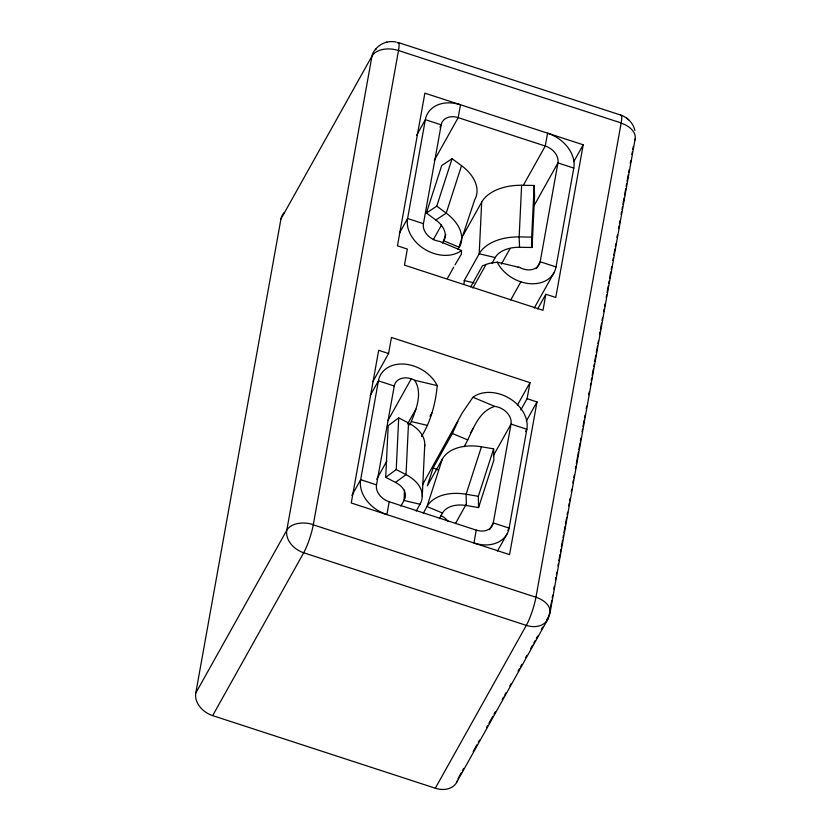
<?xml version="1.0" encoding="UTF-8"?>
<svg xmlns="http://www.w3.org/2000/svg" width="831" height="831" viewBox="0 0 831 831"><rect width="100%" height="100%" fill="white"/><g stroke="black" fill="none" stroke-linecap="round" stroke-linejoin="round"><path stroke-width="1.25" d="M416.206 511.055L419.998 504.272L404.011 500.48A26.384 16.163 2.8 0 0 395.494 482.416L385.698 477.316L388.181 425.68L398.724 417.9L408.52 423.01A43.264 26.519 2.8 0 1 424.558 446.766M385.698 477.316L396.231 469.546L398.724 417.9M404.51 490.155L404.011 500.48L400.854 506.141M408.52 423.01L406.027 474.646A43.264 26.519 2.8 0 1 419.998 504.272M422.262 496.387L424.745 444.751M464.051 284.212L464.238 280.546L479.196 253.767L481.689 202.13A43.264 26.519 2.8 0 1 521.629 185.282L534.167 185.479L534.572 195.836L532.079 247.482L519.541 247.285A26.384 16.163 2.8 0 0 495.183 257.558L479.196 253.767A43.264 26.519 2.8 0 1 519.146 236.918L531.684 237.115L532.079 247.482M521.629 185.282L519.146 236.918L519.541 247.285M531.684 237.115L534.167 185.479M370.221 395.535L378.427 380.847A32.71 24.722 29.2 0 1 404.655 364.123A32.71 24.722 29.2 0 1 437.241 385.615C435.6 403.378 430.874 421.275 421.483 436.535M457.549 780.361A21.107 15.955 29.2 0 1 435.319 788.224L212.674 715.616A21.107 15.955 29.2 0 1 195.773 693.085L280.951 218.989A21.107 15.955 29.2 0 1 284.16 212.653M212.674 715.616L303.689 552.771A21.107 3.48 -71.9 0 0 313.318 524.631L398.496 50.535A21.107 3.48 -71.9 0 0 397.28 42.88M372.828 381.709L388.576 353.528L391.463 337.459L529.991 382.634L527.103 398.703L520.808 409.974M422.553 484.691L462.306 412.81L472.932 397.26A32.71 24.722 29.2 0 1 509.216 398.215A32.71 24.722 29.2 0 1 526.854 429.253L509.102 528.09L493.271 522.928A15.831 11.966 29.2 0 1 476.256 530.136L389.178 501.737A15.831 11.966 29.2 0 1 376.505 484.847L394.258 386.01A15.831 11.966 29.2 0 1 414.7 380.276L437.241 385.615M455.004 264.881L461.319 254.328L461.517 250.515L439.651 241.385A15.831 11.966 29.2 0 1 423.426 223.684L441.178 124.847A15.831 11.966 29.2 0 1 458.193 117.638L545.271 146.038A15.831 11.966 29.2 0 1 557.944 162.928L573.774 168.091L556.022 266.928A32.71 24.722 29.2 0 1 529.794 283.651A32.71 24.722 29.2 0 1 497.208 262.16L489.293 263.365L482.499 265.754L470.73 286.82M389.178 501.737L386.872 514.597A32.71 24.722 29.2 0 1 360.675 479.684L378.427 380.847L394.258 386.01M476.256 530.136L473.95 542.996A32.71 24.722 29.2 0 0 509.102 528.09L507.845 530.334M545.874 294.247L542.986 310.316L404.458 265.141L407.346 249.071L397.447 245.841L424.88 93.165L583.196 144.791L555.773 297.467L545.874 294.247L537.688 308.893M527.103 398.703L537.003 401.934L509.569 554.609L351.253 502.984L378.676 350.308L388.576 353.528M435.319 788.224L526.324 625.379A21.107 3.48 -71.9 0 0 535.953 597.24L621.131 123.144A21.107 3.48 -71.9 0 0 620.425 115.177M550.153 609.372L549.011 615.761L546.476 620.279M550.61 606.817L551.763 600.418M552.22 597.863L552.677 595.308M553.83 588.919L554.287 586.364M555.43 579.976L555.897 577.42M556.355 574.865L556.812 572.31M557.965 565.921L558.422 563.366M558.879 560.811L560.021 554.422M560.489 551.867L560.946 549.312M561.403 546.746L562.556 540.358M563.013 537.802L563.47 535.247M563.927 532.692L565.08 526.303M565.537 523.748L566.68 517.36M567.147 514.805L567.604 512.249M568.747 505.861L569.214 503.306M569.671 500.75L570.128 498.195M571.271 491.807L571.738 489.241M572.881 482.853L573.338 480.297M573.806 477.742L574.263 475.187M575.405 468.798L575.873 466.243M576.33 463.688L578.397 452.189M578.854 449.633L579.996 443.245M580.464 440.69L580.921 438.134M582.064 431.736L582.531 429.18M582.988 426.625L584.131 420.237M584.588 417.681L585.055 415.126M586.198 408.738L586.655 406.182M588.722 394.683L589.179 392.128M590.332 385.74L590.789 383.184M591.246 380.629L591.714 378.063M592.171 375.508L593.313 369.12M593.781 366.564L594.238 364.009M594.695 361.454L595.837 355.066M596.305 352.51L597.447 346.122M597.905 343.567L598.372 341.011M599.515 334.623L599.972 332.068M600.439 329.512L601.582 323.114M602.039 320.558L602.496 318.003M603.649 311.615L604.106 309.059M604.563 306.504L605.03 303.949M606.173 297.56L606.63 295.005M607.087 292.45L608.24 286.061M608.697 283.506L609.154 280.951M609.622 278.395L610.764 272.007M611.221 269.452L611.689 266.886M612.831 260.498L613.288 257.942M613.745 255.387L614.898 248.999M615.356 246.443L615.813 243.888M616.966 237.5L617.423 234.944M618.576 228.556L619.033 226.001M619.49 223.446L619.947 220.89M621.1 214.502L621.557 211.936M622.014 209.381L622.471 206.826M622.938 204.27L624.081 197.882M624.538 195.327L625.691 188.938M626.148 186.383L626.605 183.828M627.062 181.272L628.215 174.884M628.672 172.329L629.129 169.773M630.282 163.385L630.739 160.83M631.892 154.431L632.349 151.876M632.807 149.32L633.264 146.765M550.008 612.914L635.185 138.808M409.828 424.984C415.365 411.688 423.384 394.008 414.7 380.276M426.396 213.016L436.763 206.161L446.226 213.141A43.264 28.005 17.9 0 1 459.377 247.306L443.868 240.824A26.384 17.077 17.9 0 0 435.849 219.997L426.396 213.016L441.708 165.556L452.074 158.7L461.537 165.681A43.264 28.005 17.9 0 1 474.688 199.845L458.13 249.529M436.763 206.161L452.074 158.7M461.537 165.681L446.226 213.141L435.849 219.997M445.832 234.737L442.622 243.057M457.891 421.452L452.365 433.502L433.148 467.874L427.342 485.875L442.31 459.096A43.264 28.005 17.9 0 1 481.44 446.787L493.635 448.854L493.874 460.145L478.563 507.596L466.357 505.528A26.384 17.077 17.9 0 0 442.497 513.039L426.999 506.557L423.197 513.34M442.31 459.096L426.999 506.557A43.264 28.005 17.9 0 1 466.118 494.237L478.324 496.315L478.563 507.596M481.44 446.787L466.118 494.237L466.357 505.528M478.324 496.315L493.635 448.854M464.155 446.631C472.517 432.556 476.984 411.76 494.798 406.39A15.831 11.966 29.2 0 1 511.023 424.09L526.854 429.253L525.597 431.507M280.951 218.989L371.966 56.144A21.107 15.955 29.2 0 1 376.526 48.582M416.549 135.443L425.347 119.685A32.71 24.722 29.2 0 1 460.499 104.779L458.193 117.638L434.291 160.393M439.921 127.101L441.178 124.847L425.347 119.685L407.595 218.522L399.379 233.22M433.273 239.744L441.49 225.035M195.773 693.085L286.788 530.24L371.966 56.144A21.107 13.369 10.2 0 1 398.496 50.535L621.588 123.092M463.355 234.924L481.689 202.13M447.431 278.427L453.747 267.135M387.9 420.611L411.272 378.791M523.26 185.417L545.271 146.038L547.577 133.178A32.71 24.722 29.2 0 1 573.774 168.091M351.866 495.432L360.675 479.684L376.505 484.847M472.87 288.056L486.125 264.341M492.066 263.136L495.183 257.558M376.713 479.175L386.81 461.112M407.637 423.841L415.843 409.164M501.342 264.196L510.151 248.448M534.053 205.693L557.944 162.928L540.192 261.765L536.4 268.548M429.939 416.341L431.829 412.955M573.764 161.671L583.196 144.791M510.764 299.918L520.871 281.834M534.24 308.072L553.82 273.035M470.876 432.452L473.4 427.934M439.339 518.689L442.497 513.039M517.401 405.175L529.991 382.634M455.45 523.53L466.181 504.324M493.344 455.731L511.023 424.09L493.271 522.928L489.49 529.679M526.293 421.099L537.003 401.934M497.468 551.078L506.9 534.198M457.995 778.605L461.153 772.944M462.42 770.69L463.688 768.426M473.161 751.463L476.952 744.68M478.22 742.415L479.487 740.151M486.436 727.717L487.704 725.453M488.96 723.188L492.752 716.405M494.019 714.141L495.286 711.887M502.236 699.442L503.503 697.178M504.76 694.924L506.027 692.659M509.819 685.876L511.086 683.612M518.035 671.168L519.302 668.913M520.57 666.649L521.826 664.385M525.618 657.601L526.885 655.337M530.677 648.554L532.578 645.157M533.834 642.903L535.102 640.639M536.369 638.374L537.626 636.11M541.417 629.327L542.685 627.062M456.853 782.013L547.868 619.168M375.311 49.611C380.006 43.295 388.638 40.262 396.273 42.069M395.494 482.416L406.027 474.646L396.231 469.546M386.394 42.319L386.914 42.163M312.851 524.693L535.953 597.24A21.107 13.369 10.2 0 1 549.011 615.761A21.107 15.955 29.2 0 1 526.324 625.379L303.689 552.771A21.107 15.955 29.2 0 1 286.788 530.24A21.107 13.369 10.2 0 1 313.318 524.631M517.879 267.281L519.749 267.499A15.831 11.966 29.2 0 0 540.192 261.765L556.022 266.928M497.208 262.16L519.749 267.499M464.238 280.546L474.075 282.872M411.688 421.66L427.674 425.451M398.215 42.506L620.85 115.114C627.675 117.483 633.336 123.279 634.884 130.415M423.426 223.684L407.595 218.522A32.71 24.722 29.2 0 0 425.233 249.56A32.71 24.722 29.2 0 0 461.517 250.515M472.932 397.26L494.798 406.39M452.365 433.502L467.874 439.983M433.148 467.874L437.927 469.868M626.397 117.919L628.631 119.757M440.814 515.532A15.831 11.966 29.2 0 1 447.919 521.12M621.131 123.144A21.107 13.369 10.2 0 1 634.811 140.262"/></g></svg>
